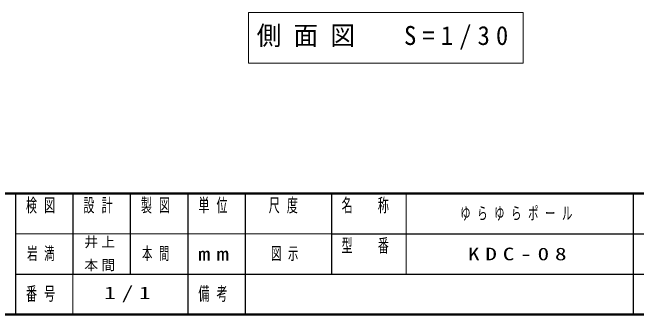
# Model space of a CAD drawing. Units: millimetres on the paper. Extents: x -385 to 0, y 0 to 267.
# Drawn here: x -243 to -134.4, y 0 to 52.5 of the extents above; entities that cross this region are included whole.
import ezdxf

# ---------------------------------------------------------------- set-up
doc = ezdxf.new("R2010")
doc.units = ezdxf.units.MM
doc.layers.add('1_30', color=7, linetype='Continuous', lineweight=25)
doc.layers.add('NAKAMURA図枠', color=7, linetype='Continuous', lineweight=13)
doc.layers.add('図面情報', color=7, linetype='Continuous')
doc.styles.add('ＭＳ ゴシック', font='')
doc.styles.get('ＭＳ ゴシック').set_extended_font_data('MS Gothic')

msp = doc.modelspace()

# ---------------------------------------------------------------- linework, layer by layer
at = {"layer": '1_30', "lineweight": 13}
for p, q in [((-201.908, 52.482), (-201.908, 43.682)), ((-154.108, 52.482), (-201.908, 52.482)), ((-154.108, 43.682), (-154.108, 52.482)), ((-201.908, 43.682), (-154.108, 43.682))]:
    msp.add_line(p, q, dxfattribs=at)
at = {"layer": 'NAKAMURA図枠', "lineweight": 50}
for p, q in [((-385, 21), (0, 21)), ((-385, 0), (0, 0))]:
    msp.add_line(p, q, dxfattribs=at)
at = {"layer": 'NAKAMURA図枠', "color": 211, "lineweight": 25}
for p, q in [((-242.5, 21), (-242.5, 0)), ((-232.5, 21), (-232.5, 7)), ((-222.5, 21), (-222.5, 7)), ((-212.5, 21), (-212.5, 0)), ((-202.5, 21), (-202.5, 7)), ((-187.5, 21), (-187.5, 7)), ((-135, 21), (-135, 0)), ((-187.5, 14), (-70, 14)), ((-242.5, 7), (0, 7))]:
    msp.add_line(p, q, dxfattribs=at)
at = {"layer": 'NAKAMURA図枠'}
for p, q in [((-174.5, 21), (-174.5, 7)), ((-242.5, 14), (-187.5, 14)), ((-232.5, 7), (-232.5, 0))]:
    msp.add_line(p, q, dxfattribs=at)
at = {"layer": 'NAKAMURA図枠', "lineweight": 25}
msp.add_line((-202.5, 7), (-202.5, 0), dxfattribs=at)

# ---------------------------------------------------------------- texts
at = {"layer": '1_30', "insert": (-200.508, 48.082), "char_height": 3.299, "attachment_point": 4, "style": 'ＭＳ ゴシック'}
msp.add_mtext('\\T1.5;\\W0.95;側面図\u3000S=1/30', dxfattribs=at)
at = {"layer": 'NAKAMURA図枠', "color": 4, "char_height": 2.346, "style": 'ＭＳ ゴシック'}
for s, insert, attachment_point in [('\\T1.64;\\W0.6;検図', (-237.5, 20.167), 2), ('\\T1.64;\\W0.6;設計', (-227.5, 20.167), 2), ('\\T1.64;\\W0.6;製図', (-217.5, 20.167), 2), ('\\T1.64;\\W0.6;単位', (-207.5, 20.167), 2), ('\\T1.64;\\W0.6;尺度', (-195.25, 20.167), 2), ('\\T1.64;\\W0.6;名\u3000称', (-181, 20.167), 2), ('\\T1.64;\\W0.6;型\u3000番', (-181, 13.167), 2), ('\\T1.5;\\W1.35;mm', (-207.5, 10.5), 5), ('\\T1.64;\\W0.6;番号', (-237.5, 3.5), 5), ('\\T1.64;\\W0.6;備考', (-207.5, 3.5), 5)]:
    msp.add_mtext(s, dxfattribs=dict(at, insert=insert, attachment_point=attachment_point))
at = {"layer": '図面情報', "style": 'ＭＳ ゴシック'}
for s, insert, char_height, attachment_point in [('\\T1.64;\\W0.6;ゆらゆらポール', (-154.75, 17.5), 2.199, 5), ('\\T1.23;井上', (-230.5, 12.5), 1.76, 4), ('\\T1.64;\\W0.6;岩満', (-237.5, 10.5), 2.199, 5), ('\\T1.64;\\W0.6;本間', (-217.5, 10.5), 2.199, 5), ('\\T1.64;\\W0.6;図示', (-198, 10.5), 2.199, 4), ('\\T1.5;\\W1.35;KDC-08', (-163.75, 10.5), 2.199, 4), ('\\T1.23;本間', (-230.5, 8.5), 1.76, 4), ('\\T1.5;\\W1.35;1/1', (-222.5, 3.5), 2.199, 5)]:
    msp.add_mtext(s, dxfattribs=dict(at, insert=insert, char_height=char_height, attachment_point=attachment_point))

doc.saveas('drawing.dxf')
